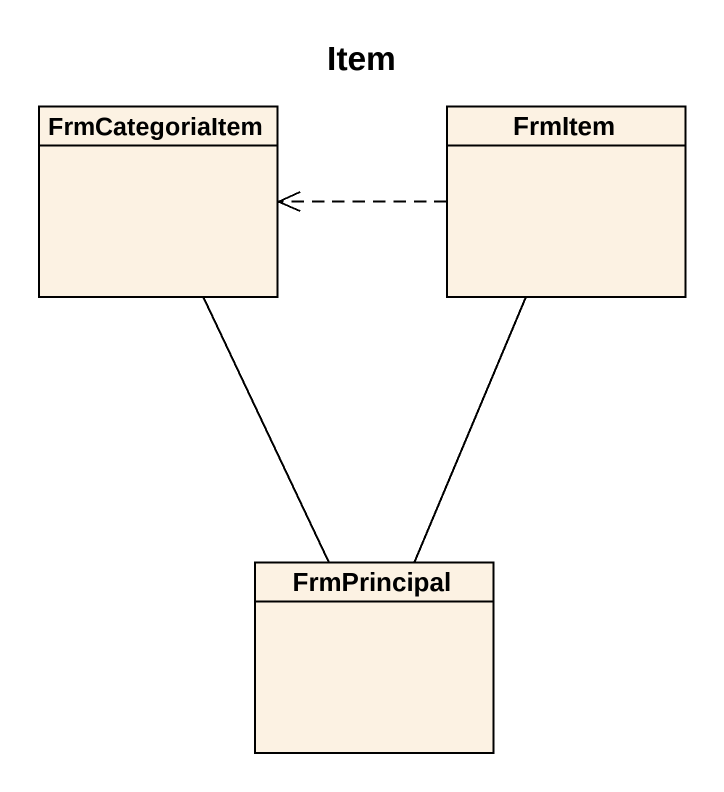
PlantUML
@startuml
title Item
hide circle
hide empty members
class FrmCategoriaItem
class FrmItem
class FrmPrincipal
FrmItem .left.> FrmCategoriaItem
FrmPrincipal -up- FrmCategoriaItem
FrmPrincipal -up- FrmItem
@enduml
